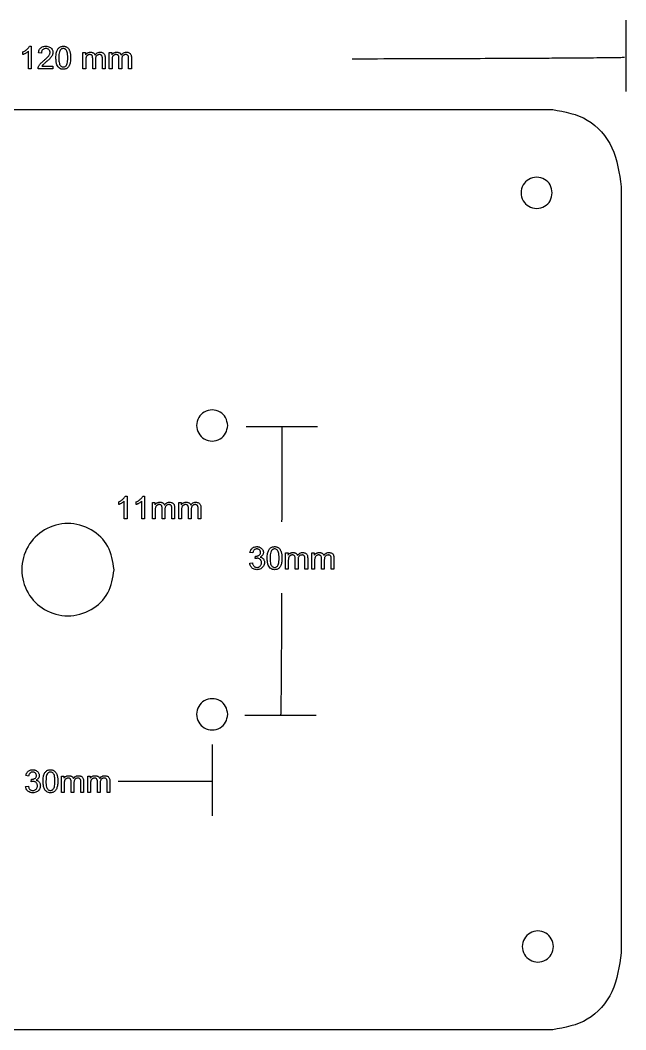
# Model space of a CAD drawing. Extents: x 23 to 811, y 43 to 575.
# Drawn here: x 219.6 to 404.1, y 267 to 574.6 of the extents above; entities that cross this region are included whole.
import ezdxf

# ---------------------------------------------------------------- set-up
doc = ezdxf.new("R2010")
doc.units = 0
doc.layers.add('Layer_1', color=7, linetype='CONTINUOUS')

msp = doc.modelspace()

# ---------------------------------------------------------------- linework, layer by layer
at = {"layer": 'Layer_1', "color": 7}
for points in [[(222.416806, 566.636736), (222.960558, 566.636736), (222.960558, 559.736736)], [(220.42931, 564.096104), (220.42931, 564.911736)], [(222.960558, 559.736736), (222.116806, 559.736736), (222.116806, 565.113296)], [(226.044934, 564.560168), (225.177742, 564.649232)], [(230.469934, 563.125792), (230.469934, 563.125792)], [(231.337118, 563.125792), (231.337118, 563.125792)], [(238.710558, 559.736736), (238.710558, 564.714856), (239.465246, 564.714856), (239.465246, 564.016416)], [(242.512118, 562.62892), (242.512118, 559.736736), (241.668366, 559.736736), (241.668366, 562.971104)], [(245.45587, 563.15392), (245.45587, 559.736736), (244.616806, 559.736736), (244.616806, 562.872672)], [(246.716806, 559.736736), (246.716806, 564.714856), (247.471494, 564.714856), (247.471494, 564.016416)], [(250.518366, 562.62892), (250.518366, 559.736736), (249.674622, 559.736736), (249.674622, 562.971104)], [(253.462118, 563.15392), (253.462118, 559.736736), (252.623054, 559.736736), (252.623054, 562.872672)], [(229.560558, 560.547672), (229.560558, 559.736736), (225.018366, 559.736736)], [(226.190246, 560.547672), (229.560558, 560.547672)], [(239.55431, 562.319544), (239.55431, 559.736736), (238.710558, 559.736736)], [(247.560558, 562.319544), (247.560558, 559.736736), (246.716806, 559.736736)], [(86.438387, 547.345714), (381.808195, 547.345714)], [(402.641227, 523.855698), (402.641227, 290.49281)], [(381.654752, 521.977392), (381.654752, 521.977392)], [(282.80624, 451.111272), (282.80624, 451.111272)], [(249.596075, 427.006402), (249.596075, 427.822026)], [(252.127323, 422.647026), (251.283579, 422.647026), (251.283579, 428.023594)], [(251.583579, 429.547026), (252.127323, 429.547026), (252.127323, 422.647026)], [(254.939827, 427.006402), (254.939827, 427.822026)], [(257.471075, 422.647026), (256.627323, 422.647026), (256.627323, 428.023594)], [(256.927323, 429.547026), (257.471075, 429.547026), (257.471075, 422.647026)], [(259.871075, 422.647026), (259.871075, 427.625154), (260.625763, 427.625154), (260.625763, 426.926714)], [(267.877323, 422.647026), (267.877323, 427.625154), (268.632011, 427.625154), (268.632011, 426.926714)], [(260.714827, 425.229842), (260.714827, 422.647026), (259.871075, 422.647026)], [(263.672643, 425.539218), (263.672643, 422.647026), (262.828891, 422.647026), (262.828891, 425.881402)], [(266.616387, 426.064218), (266.616387, 422.647026), (265.777323, 422.647026), (265.777323, 425.78297)], [(268.721075, 425.229842), (268.721075, 422.647026), (267.877323, 422.647026)], [(271.678891, 425.539218), (271.678891, 422.647026), (270.835139, 422.647026), (270.835139, 425.881402)], [(274.622643, 426.064218), (274.622643, 422.647026), (273.783579, 422.647026), (273.783579, 425.78297)], [(290.426062, 412.264872), (289.58231, 412.414872)], [(300.415126, 407.296104), (300.415126, 412.274232), (301.169814, 412.274232), (301.169814, 411.575792)], [(308.421374, 407.296104), (308.421374, 412.274232), (309.176062, 412.274232), (309.176062, 411.575792)], [(289.497934, 409.110168), (290.341686, 409.222672)], [(289.497934, 409.110184), (289.497934, 409.110168)], [(291.161998, 410.549232), (291.25575, 411.289856)], [(294.836998, 410.685168), (294.836998, 410.685168)], [(295.704182, 410.685168), (295.704182, 410.685168)], [(301.25887, 409.87892), (301.25887, 407.296104), (300.415126, 407.296104)], [(304.216686, 410.188296), (304.216686, 407.296104), (303.372934, 407.296104), (303.372934, 410.53048)], [(307.160438, 410.713296), (307.160438, 407.296104), (306.321374, 407.296104), (306.321374, 410.432048)], [(309.265126, 409.87892), (309.265126, 407.296104), (308.421374, 407.296104)], [(312.222934, 410.188296), (312.222934, 407.296104), (311.379182, 407.296104), (311.379182, 410.53048)], [(315.166686, 410.713296), (315.166686, 407.296104), (314.327622, 407.296104), (314.327622, 410.432048)], [(248.178743, 407.174249), (248.178743, 407.174249)], [(282.80624, 363.111272), (282.80624, 363.111272)], [(222.154062, 344.302032), (221.31031, 344.452032)], [(222.889998, 342.586392), (222.98375, 343.327016)], [(226.564998, 342.722328), (226.564998, 342.722328)], [(227.43219, 342.722328), (227.43219, 342.722328)], [(232.143126, 339.333264), (232.143126, 344.311392), (232.897814, 344.311392), (232.897814, 343.612952)], [(232.986878, 341.91608), (232.986878, 339.333264), (232.143126, 339.333264)], [(235.944686, 342.225456), (235.944686, 339.333264), (235.100942, 339.333264), (235.100942, 342.56764)], [(238.888438, 342.750456), (238.888438, 339.333264), (238.049374, 339.333264), (238.049374, 342.4692)], [(240.149374, 339.333264), (240.149374, 344.311392), (240.904062, 344.311392), (240.904062, 343.612952)], [(240.993126, 341.91608), (240.993126, 339.333264), (240.149374, 339.333264)], [(243.950942, 342.225456), (243.950942, 339.333264), (243.10719, 339.333264), (243.10719, 342.56764)], [(246.894686, 342.750456), (246.894686, 339.333264), (246.055622, 339.333264), (246.055622, 342.4692)], [(221.225942, 341.147328), (222.069686, 341.259832)], [(221.225942, 341.147344), (221.225942, 341.147328)], [(382.01884, 292.371088), (382.01884, 292.371088)], [(381.808195, 267.002794), (86.438387, 267.002794)]]:
    msp.add_lwpolyline(points, dxfattribs=at)
for points, knots in [([(404.05855, 574.572464), (404.05855, 569.471338), (404.05855, 562.490851), (404.05855, 555.241883), (404.05855, 553.09404), (404.05855, 552.82556)], [0, 0, 0, 0, 15.303377, 20.941463, 21.746904, 21.746904, 21.746904, 21.746904]), ([(220.42931, 564.911736), (220.581641, 564.987966), (220.880831, 565.137688), (221.294797, 565.409017), (221.663894, 565.7052), (221.978498, 566.013355), (222.236854, 566.317849), (222.359274, 566.534786), (222.416806, 566.636736)], [0, 0, 0, 0, 0.510666, 1.002988, 1.481601, 1.927977, 2.323312, 2.673822, 2.673822, 2.673822, 2.673822]), ([(225.018366, 559.736736), (225.018743, 559.803699), (225.019494, 559.936765), (225.053596, 560.134061), (225.12805, 560.367831), (225.252511, 560.639341), (225.439679, 560.945509), (225.678198, 561.253723), (225.979075, 561.573612), (226.348455, 561.920271), (226.851465, 562.340087), (227.403802, 562.802047), (227.913159, 563.284778), (228.277681, 563.694771), (228.511552, 564.063404), (228.651071, 564.407352), (228.698028, 564.744526), (228.659549, 565.064076), (228.535482, 565.357629), (228.332823, 565.605471), (228.067716, 565.800319), (227.743463, 565.916643), (227.383877, 565.949898), (227.019087, 565.915554), (226.680598, 565.792115), (226.402457, 565.583524), (226.19388, 565.300808), (226.066922, 564.949114), (226.052534, 564.694602), (226.044934, 564.560168)], [0, 0, 0, 0, 0.200629, 0.398684, 0.597703, 0.935363, 1.291898, 1.672082, 2.102363, 2.608054, 3.190859, 4.067617, 4.767677, 5.294951, 5.708788, 6.071639, 6.399836, 6.719254, 7.025569, 7.343003, 7.668508, 8.000709, 8.36289, 8.744231, 9.091331, 9.429867, 9.772066, 10.131431, 10.533758, 10.533758, 10.533758, 10.533758]), ([(225.177742, 564.649232), (225.205953, 564.850164), (225.259344, 565.23044), (225.489093, 565.743248), (225.831991, 566.147877), (226.279271, 566.437182), (226.817487, 566.6057), (227.410677, 566.65371), (228.005894, 566.60339), (228.548869, 566.420769), (228.985881, 566.10942), (229.312658, 565.710689), (229.512545, 565.238933), (229.562309, 564.809189), (229.53877, 564.453979), (229.481398, 564.181242), (229.385963, 563.909209), (229.245092, 563.634813), (229.055494, 563.354762), (228.8078, 563.053566), (228.474873, 562.714618), (228.039486, 562.312681), (227.705504, 562.026963), (227.521494, 561.869544)], [0, 0, 0, 0, 0.606394, 1.147636, 1.660618, 2.176624, 2.723861, 3.335335, 3.951891, 4.504859, 5.032035, 5.540426, 6.032624, 6.548074, 6.822159, 7.098261, 7.381414, 7.684575, 8.020862, 8.394147, 8.852925, 9.444967, 10.171384, 10.171384, 10.171384, 10.171384]), ([(230.469934, 563.125792), (230.474508, 563.37926), (230.48305, 563.852547), (230.563943, 564.510674), (230.700269, 565.070024), (230.89622, 565.5392), (231.146368, 565.929759), (231.453016, 566.244921), (231.82052, 566.476336), (232.248296, 566.610916), (232.670883, 566.64687), (233.057874, 566.621959), (233.386227, 566.548353), (233.683609, 566.42333), (233.948855, 566.250624), (234.181809, 566.033177), (234.380149, 565.770759), (234.547955, 565.467213), (234.68931, 565.124048), (234.808941, 564.73325), (234.894474, 564.273941), (234.94188, 563.73041), (234.957473, 563.085799), (234.93642, 562.403571), (234.858247, 561.748678), (234.722834, 561.190692), (234.528518, 560.72137), (234.279041, 560.330081), (233.972761, 560.013602), (233.604691, 559.780711), (233.175096, 559.645506), (232.66252, 559.601603), (232.105027, 559.665332), (231.548446, 559.906406), (231.283269, 560.189414), (231.149622, 560.332048)], [0, 0, 0, 0, 0.760145, 1.419374, 1.984979, 2.482065, 2.937771, 3.368491, 3.790834, 4.2269, 4.700639, 5.055146, 5.386991, 5.705241, 6.017715, 6.33169, 6.656392, 7.000343, 7.369453, 7.767996, 8.224342, 8.768199, 9.403067, 10.157998, 10.814028, 11.378303, 11.875121, 12.331056, 12.762518, 13.185995, 13.623787, 14.100138, 14.720318, 15.292272, 15.873435, 15.873435, 15.873435, 15.873435]), ([(231.337118, 563.125792), (231.343755, 562.79122), (231.355434, 562.202445), (231.468418, 561.437299), (231.685897, 560.892412), (231.993275, 560.556869), (232.334289, 560.353441), (232.710568, 560.293268), (233.086994, 560.353641), (233.428071, 560.558049), (233.73496, 560.894833), (233.952873, 561.439929), (234.063325, 562.204266), (234.095736, 563.127346), (234.063355, 564.050978), (233.953207, 564.816862), (233.735421, 565.361933), (233.426209, 565.696603), (233.081731, 565.89903), (232.704715, 565.956592), (232.339266, 565.904935), (232.007148, 565.732945), (231.852876, 565.543912), (231.773054, 565.446104)], [0, 0, 0, 0, 1.00331, 1.765612, 2.311179, 2.732912, 3.108407, 3.480577, 3.852786, 4.228671, 4.65137, 5.197649, 5.959182, 6.96015, 7.965799, 8.728871, 9.273723, 9.695205, 10.073032, 10.450291, 10.815867, 11.166054, 11.541507, 11.541507, 11.541507, 11.541507]), ([(222.116806, 565.113296), (222.043164, 565.047364), (221.887663, 564.908142), (221.618353, 564.716362), (221.319067, 564.529344), (221.010581, 564.357667), (220.715086, 564.209567), (220.521085, 564.132542), (220.42931, 564.096104)], [0, 0, 0, 0, 0.296338, 0.625747, 0.990115, 1.354782, 1.684612, 1.980724, 1.980724, 1.980724, 1.980724]), ([(231.149622, 560.332048), (231.010862, 560.557043), (230.703339, 561.05568), (230.506787, 562.02627), (230.483017, 562.735458), (230.469934, 563.125792)], [0, 0, 0, 0, 0.788026, 1.746438, 2.919703, 2.919703, 2.919703, 2.919703]), ([(231.773054, 565.446104), (231.683512, 565.270146), (231.474346, 564.859118), (231.361763, 564.059862), (231.345988, 563.461986), (231.337118, 563.125792)], [0, 0, 0, 0, 0.58907, 1.37604, 2.387094, 2.387094, 2.387094, 2.387094]), ([(239.465246, 564.016416), (239.520501, 564.094524), (239.630889, 564.250566), (239.844022, 564.447475), (240.08607, 564.612821), (240.358893, 564.738019), (240.65923, 564.812382), (240.983731, 564.835044), (241.31075, 564.812921), (241.619623, 564.738364), (241.883828, 564.609179), (242.100504, 564.432142), (242.273791, 564.213337), (242.344731, 564.042507), (242.38087, 563.95548)], [0, 0, 0, 0, 0.28636, 0.572085, 0.864765, 1.162977, 1.467473, 1.787705, 2.135254, 2.447141, 2.735041, 3.009533, 3.280668, 3.562234, 3.562234, 3.562234, 3.562234]), ([(241.668366, 562.971104), (241.664842, 563.086116), (241.658358, 563.297783), (241.591271, 563.585844), (241.477624, 563.818027), (241.29925, 563.987063), (241.059388, 564.08034), (240.804567, 564.103651), (240.555687, 564.082991), (240.332226, 564.018894), (240.124297, 563.915009), (239.938588, 563.770854), (239.789624, 563.582507), (239.677187, 563.350826), (239.604034, 563.064386), (239.561029, 562.714965), (239.556678, 562.458927), (239.55431, 562.319544)], [0, 0, 0, 0, 0.344512, 0.634041, 0.880992, 1.109448, 1.353198, 1.638247, 1.870694, 2.098946, 2.331172, 2.564264, 2.798279, 3.045064, 3.33125, 3.681073, 4.099052, 4.099052, 4.099052, 4.099052]), ([(242.38087, 563.95548), (242.514811, 564.127862), (242.770174, 564.456512), (243.319029, 564.767428), (243.871318, 564.847426), (244.359525, 564.802591), (244.755766, 564.666935), (245.076363, 564.429787), (245.305158, 564.088083), (245.436244, 563.649664), (245.448976, 563.32806), (245.45587, 563.15392)], [0, 0, 0, 0, 0.649918, 1.239086, 1.838631, 2.29663, 2.700184, 3.079821, 3.471106, 3.912648, 4.434059, 4.434059, 4.434059, 4.434059]), ([(244.616806, 562.872672), (244.615457, 562.974756), (244.613031, 563.158374), (244.587829, 563.402751), (244.544728, 563.594246), (244.470307, 563.743772), (244.368123, 563.866), (244.23813, 563.965924), (244.085573, 564.041743), (243.913382, 564.087229), (243.682113, 564.103573), (243.403412, 564.07314), (243.101817, 563.952845), (242.841082, 563.753885), (242.641263, 563.460245), (242.529039, 563.071262), (242.518087, 562.784968), (242.512118, 562.62892)], [0, 0, 0, 0, 0.306123, 0.550625, 0.736253, 0.891501, 1.046843, 1.210142, 1.379945, 1.554672, 1.7407, 2.073185, 2.386255, 2.70352, 3.042959, 3.433141, 3.900615, 3.900615, 3.900615, 3.900615]), ([(247.471494, 564.016416), (247.526749, 564.094524), (247.637138, 564.250567), (247.850273, 564.447473), (248.092318, 564.612822), (248.365141, 564.738019), (248.665478, 564.812383), (248.989979, 564.835044), (249.316998, 564.812921), (249.625871, 564.738364), (249.890076, 564.609178), (250.106755, 564.432144), (250.280041, 564.213336), (250.350979, 564.042507), (250.387118, 563.95548)], [0, 0, 0, 0, 0.286361, 0.572088, 0.864764, 1.162976, 1.467472, 1.787704, 2.135253, 2.44714, 2.73504, 3.009535, 3.280669, 3.562234, 3.562234, 3.562234, 3.562234]), ([(249.674622, 562.971104), (249.671097, 563.086115), (249.664609, 563.297783), (249.597525, 563.585846), (249.483871, 563.818024), (249.305504, 563.987065), (249.065639, 564.08034), (248.810818, 564.103651), (248.561937, 564.082991), (248.338476, 564.018894), (248.130546, 563.915011), (247.94484, 563.770852), (247.795874, 563.582507), (247.683434, 563.350827), (247.610284, 563.064386), (247.567282, 562.714965), (247.562928, 562.458927), (247.560558, 562.319544)], [0, 0, 0, 0, 0.344512, 0.634042, 0.880994, 1.109446, 1.353196, 1.63825, 1.870694, 2.098948, 2.331175, 2.564264, 2.798281, 3.045066, 3.331252, 3.681075, 4.099054, 4.099054, 4.099054, 4.099054]), ([(250.387118, 563.95548), (250.521059, 564.127862), (250.776422, 564.456513), (251.32528, 564.767429), (251.877572, 564.847425), (252.365781, 564.802591), (252.762021, 564.666935), (253.082619, 564.429788), (253.311412, 564.088083), (253.442494, 563.649664), (253.455224, 563.328059), (253.462118, 563.15392)], [0, 0, 0, 0, 0.649918, 1.239088, 1.838639, 2.296638, 2.700191, 3.079829, 3.471112, 3.912653, 4.434064, 4.434064, 4.434064, 4.434064]), ([(252.623054, 562.872672), (252.621707, 562.974756), (252.619284, 563.158374), (252.594079, 563.402751), (252.550976, 563.594245), (252.476556, 563.743772), (252.374371, 563.866), (252.244378, 563.965924), (252.091821, 564.041743), (251.91963, 564.087229), (251.688362, 564.103573), (251.409662, 564.07314), (251.108067, 563.952845), (250.84733, 563.753885), (250.647511, 563.460245), (250.535287, 563.071262), (250.524335, 562.784968), (250.518366, 562.62892)], [0, 0, 0, 0, 0.306122, 0.550625, 0.736253, 0.891502, 1.046844, 1.210142, 1.379945, 1.554673, 1.7407, 2.073182, 2.386253, 2.70352, 3.042959, 3.433141, 3.900615, 3.900615, 3.900615, 3.900615]), ([(320.68235, 562.8318), (325.85351, 562.844871), (335.507441, 562.869273), (349.004904, 562.911374), (360.584695, 562.953722), (370.394329, 562.996159), (378.581318, 563.038), (385.293178, 563.0786), (390.677407, 563.117575), (394.88156, 563.153886), (398.053048, 563.18787), (400.339639, 563.216808), (401.888282, 563.244835), (402.84762, 563.26209), (403.36323, 563.284027), (403.585294, 563.28833), (403.650359, 563.297814), (403.65855, 563.299008)], [0, 0, 0, 0, 15.51353, 28.961886, 40.492582, 50.253135, 58.39106, 65.053869, 70.389071, 74.544189, 77.666732, 79.904221, 81.404167, 82.314081, 82.781477, 82.953864, 82.978691, 82.978691, 82.978691, 82.978691]), ([(227.521494, 561.869544), (227.372368, 561.743655), (227.11258, 561.524349), (226.786496, 561.237183), (226.562416, 561.026559), (226.411877, 560.856703), (226.291661, 560.704813), (226.223487, 560.599179), (226.190246, 560.547672)], [0, 0, 0, 0, 0.585432, 1.019863, 1.30367, 1.507114, 1.700272, 1.884084, 1.884084, 1.884084, 1.884084]), ([(381.808195, 547.345714), (385.501799, 546.669478), (392.971655, 545.301875), (401.054642, 535.777904), (402.098191, 527.936278), (402.641227, 523.855698)], [0, 0, 0, 0, 11.005628, 22.257524, 34.465364, 34.465364, 34.465364, 34.465364]), ([(381.654752, 521.977392), (381.52431, 521.140761), (381.267296, 519.492312), (379.377857, 517.677505), (376.913164, 517.005064), (374.422595, 517.677505), (372.609251, 519.492312), (371.936312, 521.977392), (372.609251, 524.462473), (374.422595, 526.27728), (376.913164, 526.949721), (379.377857, 526.27728), (381.267296, 524.462473), (381.52431, 522.814024), (381.654752, 521.977392)], [0, 0, 0, 0, 2.48146, 4.88932, 7.37078, 9.852239, 12.2601, 14.74156, 17.223019, 19.63088, 22.11234, 24.593799, 27.00166, 29.48312, 29.48312, 29.48312, 29.48312]), ([(282.80624, 451.111272), (282.675798, 450.274641), (282.418784, 448.626192), (280.529345, 446.811385), (278.064652, 446.138944), (275.574083, 446.811385), (273.760739, 448.626192), (273.0878, 451.111272), (273.760739, 453.596353), (275.574083, 455.41116), (278.064652, 456.083601), (280.529345, 455.41116), (282.418784, 453.596353), (282.675798, 451.947904), (282.80624, 451.111272)], [0, 0, 0, 0, 2.48146, 4.88932, 7.37078, 9.852239, 12.2601, 14.74156, 17.223019, 19.63088, 22.11234, 24.593799, 27.00166, 29.48312, 29.48312, 29.48312, 29.48312]), ([(310.120374, 450.71128), (305.019248, 450.71128), (298.03876, 450.71128), (290.789792, 450.71128), (288.64195, 450.71128), (288.37347, 450.71128)], [0, 0, 0, 0, 15.303377, 20.941463, 21.746904, 21.746904, 21.746904, 21.746904]), ([(299.246918, 450.711282), (299.246573, 447.210578), (299.245913, 440.49939), (299.240985, 430.855379), (299.235091, 424.712073), (299.232278, 421.77925)], [0, 0, 0, 0, 10.502112, 20.133565, 28.932037, 28.932037, 28.932037, 28.932037]), ([(249.596075, 427.822026), (249.748407, 427.898258), (250.047598, 428.047985), (250.461567, 428.319314), (250.830667, 428.615498), (251.145271, 428.923653), (251.403626, 429.228144), (251.526047, 429.445078), (251.583579, 429.547026)], [0, 0, 0, 0, 0.51067, 1.002997, 1.481612, 1.927988, 2.32332, 2.673826, 2.673826, 2.673826, 2.673826]), ([(251.283579, 428.023594), (251.209938, 427.957662), (251.054436, 427.818439), (250.785123, 427.626657), (250.485837, 427.439634), (250.177348, 427.267963), (249.881853, 427.119864), (249.687852, 427.04284), (249.596075, 427.006402)], [0, 0, 0, 0, 0.296338, 0.625751, 0.990126, 1.354789, 1.684616, 1.980732, 1.980732, 1.980732, 1.980732]), ([(254.939827, 427.822026), (255.092159, 427.898258), (255.391349, 428.047984), (255.805317, 428.319313), (256.174412, 428.615501), (256.48902, 428.923651), (256.747376, 429.228143), (256.869793, 429.445078), (256.927323, 429.547026)], [0, 0, 0, 0, 0.51067, 1.002995, 1.481605, 1.927985, 2.323318, 2.673821, 2.673821, 2.673821, 2.673821]), ([(256.627323, 428.023594), (256.553684, 427.957662), (256.398186, 427.818438), (256.128874, 427.626657), (255.829589, 427.439634), (255.521098, 427.267963), (255.225603, 427.119865), (255.031602, 427.04284), (254.939827, 427.006402)], [0, 0, 0, 0, 0.296334, 0.625745, 0.99012, 1.354784, 1.684613, 1.980726, 1.980726, 1.980726, 1.980726]), ([(260.625763, 426.926714), (260.681019, 427.004822), (260.791408, 427.160864), (261.004541, 427.35777), (261.246591, 427.52311), (261.519409, 427.648316), (261.819748, 427.72268), (262.144248, 427.745342), (262.471267, 427.723219), (262.780141, 427.648662), (263.044347, 427.519476), (263.261023, 427.342439), (263.434311, 427.123633), (263.505249, 426.952804), (263.541387, 426.865778)], [0, 0, 0, 0, 0.286361, 0.572086, 0.864759, 1.162974, 1.46747, 1.787702, 2.135251, 2.447138, 2.735038, 3.009535, 3.280668, 3.562232, 3.562232, 3.562232, 3.562232]), ([(263.541387, 426.865778), (263.675329, 427.03816), (263.930692, 427.366811), (264.47955, 427.677727), (265.031842, 427.757724), (265.520051, 427.712889), (265.916291, 427.577233), (266.236889, 427.340086), (266.465682, 426.998381), (266.596763, 426.559962), (266.609494, 426.238358), (266.616387, 426.064218)], [0, 0, 0, 0, 0.649918, 1.239088, 1.838639, 2.296638, 2.700191, 3.079829, 3.471112, 3.912653, 4.434064, 4.434064, 4.434064, 4.434064]), ([(268.632011, 426.926714), (268.687267, 427.004822), (268.797656, 427.160864), (269.010789, 427.35777), (269.25284, 427.523112), (269.525661, 427.648315), (269.825999, 427.72268), (270.1505, 427.745342), (270.477519, 427.723219), (270.786393, 427.648663), (271.050597, 427.519474), (271.267273, 427.342438), (271.440565, 427.123634), (271.511504, 426.952804), (271.547643, 426.865778)], [0, 0, 0, 0, 0.286361, 0.572086, 0.864759, 1.162979, 1.467475, 1.787702, 2.135256, 2.447143, 2.735039, 3.009537, 3.280672, 3.562237, 3.562237, 3.562237, 3.562237]), ([(271.547643, 426.865778), (271.681584, 427.03816), (271.936945, 427.36681), (272.4858, 427.677728), (273.03809, 427.757724), (273.526299, 427.712889), (273.922539, 427.577233), (274.243137, 427.340085), (274.471931, 426.998381), (274.603018, 426.559962), (274.61575, 426.238358), (274.622643, 426.064218)], [0, 0, 0, 0, 0.649916, 1.239083, 1.838632, 2.296631, 2.700184, 3.079822, 3.471107, 3.912649, 4.43406, 4.43406, 4.43406, 4.43406]), ([(262.828891, 425.881402), (262.825366, 425.996414), (262.818879, 426.208081), (262.751795, 426.496142), (262.63815, 426.728326), (262.459776, 426.897361), (262.219914, 426.990638), (261.965092, 427.013949), (261.71621, 426.993289), (261.492747, 426.929192), (261.284815, 426.825309), (261.099109, 426.68115), (260.950143, 426.492805), (260.837704, 426.261125), (260.764553, 425.974684), (260.721552, 425.625263), (260.717197, 425.369225), (260.714827, 425.229842)], [0, 0, 0, 0, 0.344512, 0.634041, 0.880991, 1.109447, 1.353197, 1.638246, 1.870695, 2.098951, 2.331179, 2.564268, 2.798284, 3.045069, 3.331256, 3.681078, 4.099057, 4.099057, 4.099057, 4.099057]), ([(265.777323, 425.78297), (265.775976, 425.885054), (265.773554, 426.068673), (265.748349, 426.313048), (265.705255, 426.504544), (265.630831, 426.654069), (265.528644, 426.776292), (265.398656, 426.876225), (265.246094, 426.95204), (265.073901, 426.997527), (264.842632, 427.013871), (264.563933, 426.983438), (264.26234, 426.863142), (264.001599, 426.664185), (263.801781, 426.370544), (263.689559, 425.98156), (263.678611, 425.695266), (263.672643, 425.539218)], [0, 0, 0, 0, 0.306122, 0.550624, 0.736252, 0.891499, 1.046841, 1.210139, 1.379947, 1.554677, 1.740704, 2.073184, 2.386254, 2.703524, 3.042962, 3.433144, 3.900617, 3.900617, 3.900617, 3.900617]), ([(270.835139, 425.881402), (270.831616, 425.996414), (270.825132, 426.208081), (270.758045, 426.496142), (270.644398, 426.728325), (270.466024, 426.897362), (270.226162, 426.990638), (269.971341, 427.013949), (269.72246, 426.993289), (269.499, 426.929192), (269.29107, 426.825307), (269.10536, 426.681151), (268.956392, 426.492806), (268.843952, 426.261125), (268.770801, 425.974684), (268.7278, 425.625263), (268.723445, 425.369225), (268.721075, 425.229842)], [0, 0, 0, 0, 0.344512, 0.634041, 0.880992, 1.109448, 1.353198, 1.638247, 1.870694, 2.098946, 2.331172, 2.564266, 2.798283, 3.045069, 3.331255, 3.681078, 4.099057, 4.099057, 4.099057, 4.099057]), ([(273.783579, 425.78297), (273.782231, 425.885054), (273.779805, 426.068672), (273.754603, 426.313049), (273.711502, 426.504543), (273.637081, 426.654069), (273.534895, 426.776294), (273.404905, 426.876223), (273.252344, 426.95204), (273.080154, 426.997527), (272.848886, 427.013871), (272.570185, 426.983439), (272.268588, 426.863142), (272.007847, 426.664185), (271.808029, 426.370544), (271.695807, 425.98156), (271.684859, 425.695266), (271.678891, 425.539218)], [0, 0, 0, 0, 0.306123, 0.550625, 0.736253, 0.8915, 1.04684, 1.210141, 1.379947, 1.554673, 1.740699, 2.073184, 2.386256, 2.703526, 3.042965, 3.433146, 3.90062, 3.90062, 3.90062, 3.90062]), ([(248.178743, 407.174249), (247.792431, 404.696505), (247.031266, 399.814506), (241.435553, 394.439824), (234.13619, 392.448343), (226.760192, 394.439824), (221.389843, 399.814506), (219.396888, 407.174249), (221.389843, 414.533993), (226.760191, 419.908676), (234.136191, 421.900159), (241.435554, 419.908676), (247.031266, 414.533993), (247.792431, 409.651993), (248.178743, 407.174249)], [0, 0, 0, 0, 7.349021, 14.480072, 21.829094, 29.178114, 36.309165, 43.658186, 51.007207, 58.138259, 65.487279, 72.836301, 79.967354, 87.316376, 87.316376, 87.316376, 87.316376]), ([(289.58231, 412.414872), (289.623361, 412.591927), (289.701958, 412.930923), (289.943583, 413.382924), (290.270814, 413.743859), (290.674202, 414.008554), (291.143447, 414.165823), (291.599406, 414.207717), (292.012113, 414.179356), (292.362084, 414.098268), (292.686692, 413.964438), (292.978129, 413.785761), (293.224898, 413.563102), (293.416784, 413.302664), (293.556589, 413.018556), (293.642161, 412.718345), (293.669237, 412.416479), (293.643756, 412.122862), (293.56242, 411.847219), (293.428099, 411.591783), (293.240623, 411.362312), (293.000019, 411.164349), (292.811372, 411.067972), (292.713558, 411.018)], [0, 0, 0, 0, 0.543402, 1.040416, 1.518422, 1.991082, 2.47161, 2.988278, 3.354366, 3.708932, 4.061, 4.403319, 4.729619, 5.051655, 5.367858, 5.674773, 5.982805, 6.272051, 6.553864, 6.839252, 7.132094, 7.43739, 7.766157, 7.766157, 7.766157, 7.766157]), ([(291.25575, 411.289856), (291.273272, 411.28799), (291.305848, 411.284521), (291.351191, 411.281276), (291.495249, 411.277991), (291.737284, 411.30028), (292.066698, 411.395786), (292.365933, 411.547576), (292.61847, 411.768543), (292.767441, 412.079467), (292.805238, 412.406894), (292.772925, 412.71811), (292.664538, 412.985173), (292.486749, 413.207366), (292.255126, 413.379706), (291.973972, 413.482948), (291.668594, 413.512609), (291.361926, 413.4823), (291.078484, 413.376551), (290.83451, 413.199376), (290.6381, 412.950348), (290.496212, 412.631285), (290.450461, 412.392317), (290.426062, 412.264872)], [0, 0, 0, 0, 0.052863, 0.098281, 0.136318, 0.485112, 0.821864, 1.159658, 1.48584, 1.808671, 2.168648, 2.46239, 2.7392, 3.020649, 3.30597, 3.594732, 3.907506, 4.219304, 4.51154, 4.804283, 5.112567, 5.452403, 5.840754, 5.840754, 5.840754, 5.840754]), ([(294.836998, 410.685168), (294.841572, 410.938636), (294.850114, 411.411921), (294.931008, 412.070049), (295.067342, 412.629397), (295.263288, 413.098575), (295.513439, 413.489133), (295.820086, 413.804294), (296.187586, 414.035712), (296.615361, 414.170291), (297.037947, 414.206234), (297.424938, 414.181332), (297.753292, 414.107723), (298.050671, 413.982697), (298.31592, 413.809999), (298.548874, 413.592552), (298.747212, 413.330134), (298.915024, 413.026591), (299.056375, 412.683423), (299.176004, 412.292626), (299.26154, 411.833317), (299.308949, 411.289786), (299.324534, 410.645175), (299.30349, 409.962946), (299.225312, 409.308055), (299.089909, 408.750066), (298.895583, 408.280747), (298.646106, 407.889458), (298.339825, 407.572978), (297.971755, 407.340087), (297.54216, 407.204882), (297.029584, 407.16098), (296.472092, 407.224706), (295.91551, 407.465776), (295.650333, 407.748783), (295.516686, 407.891416)], [0, 0, 0, 0, 0.760143, 1.419371, 1.984981, 2.482062, 2.93777, 3.368493, 3.790831, 4.226895, 4.700632, 5.055139, 5.386984, 5.705235, 6.017707, 6.33168, 6.656382, 7.000335, 7.369444, 7.767986, 8.224332, 8.76819, 9.403058, 10.157989, 10.814018, 11.378293, 11.875113, 12.331049, 12.762511, 13.185988, 13.62378, 14.100131, 14.720311, 15.292263, 15.873425, 15.873425, 15.873425, 15.873425]), ([(295.704182, 410.685168), (295.710819, 410.350596), (295.722498, 409.761821), (295.835482, 408.996674), (296.052962, 408.451789), (296.360337, 408.116242), (296.701353, 407.912816), (297.077633, 407.852644), (297.454058, 407.913017), (297.795135, 408.117426), (298.102024, 408.454209), (298.319937, 408.999305), (298.430389, 409.763642), (298.4628, 410.686722), (298.430419, 411.610354), (298.320271, 412.376238), (298.102485, 412.921308), (297.793275, 413.255978), (297.448797, 413.458407), (297.071781, 413.515968), (296.706332, 413.464311), (296.374218, 413.29232), (296.219947, 413.103288), (296.140126, 413.00548)], [0, 0, 0, 0, 1.00331, 1.765612, 2.311179, 2.732915, 3.108409, 3.480578, 3.852788, 4.228673, 4.651371, 5.19765, 5.959183, 6.960152, 7.965801, 8.728872, 9.273724, 9.695205, 10.07303, 10.450294, 10.815867, 11.16605, 11.541502, 11.541502, 11.541502, 11.541502]), ([(296.140126, 413.00548), (296.050582, 412.829523), (295.841412, 412.418495), (295.728827, 411.619238), (295.713052, 411.021362), (295.704182, 410.685168)], [0, 0, 0, 0, 0.589072, 1.376042, 2.387096, 2.387096, 2.387096, 2.387096]), ([(301.169814, 411.575792), (301.225069, 411.6539), (301.335456, 411.809942), (301.548587, 412.00685), (301.790632, 412.1722), (302.063457, 412.297394), (302.363794, 412.371758), (302.688294, 412.39442), (303.015313, 412.372297), (303.324187, 412.297741), (303.588391, 412.168552), (303.805067, 411.991516), (303.978359, 411.772712), (304.049299, 411.601882), (304.085438, 411.514856)], [0, 0, 0, 0, 0.28636, 0.572084, 0.864758, 1.162976, 1.467471, 1.787698, 2.135252, 2.447139, 2.735035, 3.009533, 3.280668, 3.562233, 3.562233, 3.562233, 3.562233]), ([(304.085438, 411.514856), (304.219378, 411.687238), (304.47474, 412.015888), (305.023595, 412.326805), (305.575885, 412.406801), (306.064093, 412.361967), (306.460334, 412.226311), (306.780931, 411.989163), (307.009726, 411.647459), (307.140812, 411.20904), (307.153544, 410.887436), (307.160438, 410.713296)], [0, 0, 0, 0, 0.649916, 1.239083, 1.838632, 2.296631, 2.700184, 3.079822, 3.471107, 3.912649, 4.43406, 4.43406, 4.43406, 4.43406]), ([(309.176062, 411.575792), (309.231317, 411.6539), (309.341704, 411.809942), (309.554835, 412.00685), (309.79688, 412.1722), (310.069706, 412.297394), (310.370045, 412.371759), (310.694547, 412.39442), (311.021566, 412.372297), (311.330439, 412.297739), (311.594646, 412.168556), (311.811318, 411.991515), (311.984607, 411.772711), (312.055547, 411.601882), (312.091686, 411.514856)], [0, 0, 0, 0, 0.28636, 0.572084, 0.864758, 1.162976, 1.467473, 1.787706, 2.135255, 2.447142, 2.735042, 3.009536, 3.28067, 3.562234, 3.562234, 3.562234, 3.562234]), ([(312.091686, 411.514856), (312.225626, 411.687238), (312.480988, 412.015888), (313.029843, 412.326805), (313.582133, 412.406801), (314.070341, 412.361967), (314.466582, 412.226311), (314.787179, 411.989163), (315.015974, 411.647459), (315.14706, 411.20904), (315.159792, 410.887436), (315.166686, 410.713296)], [0, 0, 0, 0, 0.649916, 1.239083, 1.838632, 2.296631, 2.700184, 3.079822, 3.471107, 3.912649, 4.43406, 4.43406, 4.43406, 4.43406]), ([(292.713558, 411.018), (292.841289, 410.981455), (293.088304, 410.910783), (293.413432, 410.708686), (293.673536, 410.442232), (293.864054, 410.115615), (293.976304, 409.735831), (294.013865, 409.274785), (293.953634, 408.755998), (293.725039, 408.2265), (293.355064, 407.780034), (292.878617, 407.427506), (292.304003, 407.214862), (291.702954, 407.154803), (291.121917, 407.20892), (290.603295, 407.391518), (290.166272, 407.696364), (289.821134, 408.094267), (289.581824, 408.575898), (289.526419, 408.928766), (289.497934, 409.110184)], [0, 0, 0, 0, 0.397018, 0.767777, 1.133329, 1.504262, 1.890539, 2.311225, 2.885405, 3.439045, 4.016377, 4.605856, 5.197007, 5.831037, 6.403192, 6.935233, 7.461342, 7.983281, 8.501442, 9.049728, 9.049728, 9.049728, 9.049728]), ([(290.341686, 409.222672), (290.376332, 409.076548), (290.440399, 408.806339), (290.604467, 408.451485), (290.819673, 408.183834), (291.079081, 408.002118), (291.372157, 407.89349), (291.706927, 407.86034), (292.061895, 407.900425), (292.410442, 408.042787), (292.70342, 408.274981), (292.934394, 408.571014), (293.075428, 408.925285), (293.115936, 409.300429), (293.078038, 409.667734), (292.948023, 410.000475), (292.733214, 410.276263), (292.455437, 410.489789), (292.120607, 410.618122), (291.822934, 410.650339), (291.575252, 410.634536), (291.376182, 410.602199), (291.236581, 410.567676), (291.161998, 410.549232)], [0, 0, 0, 0, 0.449769, 0.831704, 1.162503, 1.467906, 1.770477, 2.089866, 2.468946, 2.831211, 3.203987, 3.578227, 3.945267, 4.332338, 4.699609, 5.043292, 5.389256, 5.735876, 6.081454, 6.451544, 6.624256, 6.82514, 7.055577, 7.055577, 7.055577, 7.055577]), ([(295.516686, 407.891416), (295.377926, 408.116412), (295.070404, 408.615053), (294.873851, 409.585645), (294.850081, 410.294834), (294.836998, 410.685168)], [0, 0, 0, 0, 0.788031, 1.746445, 2.91971, 2.91971, 2.91971, 2.91971]), ([(303.372934, 410.53048), (303.36941, 410.645492), (303.362926, 410.857159), (303.295839, 411.14522), (303.182192, 411.377403), (303.003818, 411.546439), (302.763956, 411.639716), (302.509135, 411.663027), (302.260255, 411.642367), (302.036794, 411.57827), (301.828865, 411.474385), (301.643155, 411.33023), (301.494187, 411.141884), (301.381757, 410.9102), (301.308596, 410.623763), (301.265594, 410.274341), (301.26124, 410.018303), (301.25887, 409.87892)], [0, 0, 0, 0, 0.344512, 0.634041, 0.880992, 1.109448, 1.353198, 1.638247, 1.870694, 2.098946, 2.331172, 2.564265, 2.798282, 3.045065, 3.331252, 3.681075, 4.099054, 4.099054, 4.099054, 4.099054]), ([(306.321374, 410.432048), (306.320025, 410.534132), (306.317599, 410.71775), (306.292397, 410.962127), (306.249296, 411.153621), (306.174876, 411.303147), (306.072689, 411.425372), (305.942699, 411.525301), (305.790139, 411.601118), (305.617948, 411.646605), (305.38668, 411.662949), (305.107979, 411.632516), (304.806383, 411.51222), (304.545642, 411.313263), (304.345823, 411.019621), (304.233601, 410.630638), (304.222653, 410.344344), (304.216686, 410.188296)], [0, 0, 0, 0, 0.306123, 0.550625, 0.736253, 0.8915, 1.04684, 1.210141, 1.379947, 1.554673, 1.740699, 2.073184, 2.386256, 2.703526, 3.042965, 3.433146, 3.90062, 3.90062, 3.90062, 3.90062]), ([(311.379182, 410.53048), (311.375658, 410.645492), (311.369174, 410.857159), (311.302087, 411.14522), (311.18844, 411.377403), (311.010066, 411.546439), (310.770204, 411.639716), (310.515383, 411.663027), (310.266503, 411.642367), (310.043042, 411.57827), (309.835113, 411.474385), (309.649405, 411.33023), (309.50044, 411.141883), (309.388004, 410.910201), (309.314844, 410.623763), (309.271844, 410.274341), (309.267494, 410.018303), (309.265126, 409.87892)], [0, 0, 0, 0, 0.344512, 0.634041, 0.880992, 1.109448, 1.353198, 1.638247, 1.870694, 2.098946, 2.331172, 2.564264, 2.798279, 3.045064, 3.331251, 3.681074, 4.099053, 4.099053, 4.099053, 4.099053]), ([(314.327622, 410.432048), (314.326273, 410.534132), (314.323847, 410.71775), (314.298645, 410.962127), (314.255544, 411.153621), (314.181124, 411.303146), (314.078937, 411.425372), (313.948948, 411.5253), (313.796389, 411.601119), (313.624198, 411.646605), (313.392929, 411.662949), (313.114228, 411.632516), (312.812633, 411.512221), (312.551898, 411.313261), (312.352079, 411.019621), (312.239855, 410.630638), (312.228903, 410.344344), (312.222934, 410.188296)], [0, 0, 0, 0, 0.306123, 0.550625, 0.736253, 0.8915, 1.04684, 1.210141, 1.379944, 1.554672, 1.740699, 2.073184, 2.386254, 2.703519, 3.042958, 3.43314, 3.900614, 3.900614, 3.900614, 3.900614]), ([(299.193558, 400.005034), (299.18821, 398.05728), (299.178106, 394.376641), (299.159697, 389.165443), (299.140307, 384.561189), (299.119998, 380.526206), (299.099087, 377.022817), (299.077871, 374.013353), (299.056655, 371.460139), (299.035735, 369.325502), (299.015433, 367.571765), (298.995988, 366.16126), (298.977771, 365.056296), (298.960871, 364.219247), (298.946169, 363.612325), (298.932599, 363.198108), (298.923132, 362.938409), (298.913316, 362.796451), (298.91001, 362.733303), (298.905911, 362.714066), (298.905318, 362.711282)], [0, 0, 0, 0, 5.843284, 11.041957, 15.63369, 19.656168, 23.147059, 26.144041, 28.684782, 30.806964, 32.548258, 33.94634, 35.038885, 35.863568, 36.458057, 36.860033, 37.107167, 37.237127, 37.287574, 37.29611, 37.29611, 37.29611, 37.29611]), ([(282.80624, 363.111272), (282.675798, 362.274641), (282.418784, 360.626192), (280.529345, 358.811385), (278.064652, 358.138944), (275.574083, 358.811385), (273.760739, 360.626192), (273.0878, 363.111272), (273.760739, 365.596353), (275.574083, 367.41116), (278.064652, 368.083601), (280.529345, 367.41116), (282.418784, 365.596353), (282.675798, 363.947904), (282.80624, 363.111272)], [0, 0, 0, 0, 2.48146, 4.88932, 7.37078, 9.852239, 12.2601, 14.74156, 17.223019, 19.63088, 22.11234, 24.593799, 27.00166, 29.48312, 29.48312, 29.48312, 29.48312]), ([(309.778654, 362.71128), (304.677528, 362.71128), (297.69704, 362.71128), (290.448072, 362.71128), (288.30023, 362.71128), (288.03175, 362.71128)], [0, 0, 0, 0, 15.303377, 20.941463, 21.746904, 21.746904, 21.746904, 21.746904]), ([(278.060302, 353.937528), (278.060302, 348.836402), (278.060302, 341.855915), (278.060302, 334.606947), (278.060302, 332.459104), (278.060302, 332.190624)], [0, 0, 0, 0, 15.303377, 20.941463, 21.746904, 21.746904, 21.746904, 21.746904]), ([(221.31031, 344.452032), (221.351361, 344.629085), (221.42996, 344.968079), (221.671588, 345.420075), (221.998815, 345.781012), (222.402203, 346.045711), (222.871452, 346.202977), (223.327411, 346.24488), (223.740116, 346.21651), (224.090085, 346.135425), (224.414691, 346.001587), (224.706131, 345.822917), (224.9529, 345.60026), (225.144784, 345.339823), (225.284589, 345.055716), (225.370161, 344.755505), (225.397237, 344.453639), (225.371755, 344.160022), (225.29042, 343.884379), (225.156099, 343.628945), (224.96863, 343.399471), (224.728026, 343.201509), (224.53938, 343.105132), (224.441566, 343.05516)], [0, 0, 0, 0, 0.543397, 1.04041, 1.518413, 1.991077, 2.471609, 2.988279, 3.354362, 3.708926, 4.060996, 4.403316, 4.729613, 5.051646, 5.367849, 5.674764, 5.982795, 6.272042, 6.553854, 6.839243, 7.132081, 7.437376, 7.766142, 7.766142, 7.766142, 7.766142]), ([(222.98375, 343.327016), (223.001272, 343.32515), (223.033848, 343.321681), (223.079191, 343.318436), (223.22325, 343.315151), (223.465285, 343.337438), (223.7947, 343.43294), (224.093934, 343.584728), (224.346471, 343.805698), (224.495441, 344.116624), (224.53325, 344.444054), (224.500926, 344.75527), (224.39254, 345.022331), (224.214758, 345.24453), (223.983127, 345.416859), (223.701977, 345.520105), (223.396599, 345.549758), (223.089933, 345.519459), (222.806489, 345.413712), (222.562518, 345.236534), (222.366106, 344.987508), (222.224214, 344.668446), (222.178462, 344.429477), (222.154062, 344.302032)], [0, 0, 0, 0, 0.052863, 0.098281, 0.136318, 0.485115, 0.821864, 1.159656, 1.485839, 1.808675, 2.168655, 2.462397, 2.739207, 3.020653, 3.305976, 3.594738, 3.907506, 4.219305, 4.511543, 4.804282, 5.112568, 5.452406, 5.840756, 5.840756, 5.840756, 5.840756]), ([(226.564998, 342.722328), (226.569572, 342.975796), (226.578114, 343.449081), (226.659008, 344.107209), (226.795342, 344.666557), (226.991288, 345.135735), (227.241439, 345.526293), (227.548085, 345.841456), (227.915591, 346.072865), (228.343362, 346.207444), (228.765949, 346.243397), (229.15294, 346.218487), (229.481296, 346.14488), (229.778679, 346.019858), (230.043927, 345.847159), (230.27688, 345.629714), (230.475212, 345.367292), (230.643025, 345.06375), (230.784377, 344.720579), (230.904013, 344.329781), (230.989545, 343.870471), (231.036952, 343.326943), (231.052545, 342.682333), (231.031492, 342.000104), (230.953313, 341.345213), (230.817908, 340.787225), (230.623583, 340.317905), (230.374109, 339.926614), (230.067834, 339.610127), (229.699759, 339.377242), (229.270162, 339.24204), (228.757587, 339.19814), (228.200095, 339.261866), (227.643515, 339.502937), (227.378335, 339.785943), (227.244686, 339.928576)], [0, 0, 0, 0, 0.760143, 1.419371, 1.984981, 2.482062, 2.93777, 3.368493, 3.790831, 4.226893, 4.700629, 5.055141, 5.386986, 5.705239, 6.017711, 6.331682, 6.656381, 7.000334, 7.369446, 7.767995, 8.224339, 8.768193, 9.403058, 10.157993, 10.814021, 11.378294, 11.875116, 12.331054, 12.762514, 13.185993, 13.623784, 14.100138, 14.720313, 15.292266, 15.873431, 15.873431, 15.873431, 15.873431]), ([(227.43219, 342.722328), (227.438826, 342.387756), (227.450505, 341.798982), (227.563484, 341.033835), (227.780963, 340.488947), (228.088339, 340.153401), (228.429355, 339.949971), (228.805635, 339.889807), (229.182061, 339.95017), (229.523137, 340.154585), (229.830022, 340.491371), (230.047944, 341.036463), (230.158395, 341.800803), (230.190797, 342.723882), (230.158425, 343.647513), (230.048279, 344.4134), (229.830484, 344.958467), (229.521275, 345.293138), (229.176801, 345.495567), (228.799786, 345.553128), (228.434338, 345.501471), (228.10222, 345.329481), (227.947948, 345.140448), (227.868126, 345.04264)], [0, 0, 0, 0, 1.00331, 1.765611, 2.311177, 2.732916, 3.108412, 3.480577, 3.85279, 4.228674, 4.651373, 5.197654, 5.959187, 6.960155, 7.965804, 8.728876, 9.27373, 9.69521, 10.073034, 10.450292, 10.815867, 11.166054, 11.541507, 11.541507, 11.541507, 11.541507]), ([(227.868126, 345.04264), (227.778584, 344.866682), (227.569418, 344.455654), (227.456835, 343.656398), (227.44106, 343.058522), (227.43219, 342.722328)], [0, 0, 0, 0, 0.58907, 1.37604, 2.387094, 2.387094, 2.387094, 2.387094]), ([(224.441566, 343.05516), (224.569295, 343.018613), (224.816307, 342.947937), (225.141434, 342.745842), (225.401533, 342.479385), (225.592056, 342.152772), (225.704305, 341.77299), (225.741877, 341.311945), (225.681634, 340.793157), (225.453038, 340.263658), (225.083068, 339.817186), (224.606617, 339.464664), (224.032005, 339.252021), (223.430956, 339.191963), (222.849919, 339.24608), (222.331297, 339.428679), (221.894274, 339.733522), (221.549138, 340.131423), (221.309831, 340.613055), (221.254426, 340.965925), (221.225942, 341.147344)], [0, 0, 0, 0, 0.397014, 0.767772, 1.133326, 1.504254, 1.89053, 2.311216, 2.885396, 3.439039, 4.016376, 4.605851, 5.197, 5.831032, 6.403184, 6.935227, 7.461337, 7.983268, 8.501428, 9.049719, 9.049719, 9.049719, 9.049719]), ([(222.069686, 341.259832), (222.104332, 341.113708), (222.1684, 340.843497), (222.332468, 340.488638), (222.547679, 340.220989), (222.807085, 340.039274), (223.100158, 339.930644), (223.434928, 339.897502), (223.789897, 339.93758), (224.138445, 340.079945), (224.431419, 340.312143), (224.662394, 340.608173), (224.803428, 340.962441), (224.843936, 341.337585), (224.80604, 341.704889), (224.67603, 342.037635), (224.461222, 342.313425), (224.183439, 342.526948), (223.848608, 342.655282), (223.550935, 342.687499), (223.303254, 342.671696), (223.104184, 342.639359), (222.964582, 342.604836), (222.889998, 342.586392)], [0, 0, 0, 0, 0.449771, 0.83171, 1.162515, 1.467911, 1.77048, 2.089868, 2.46895, 2.831216, 3.203991, 3.578231, 3.945268, 4.332334, 4.699611, 5.043294, 5.389257, 5.735882, 6.081461, 6.451551, 6.624262, 6.825144, 7.055585, 7.055585, 7.055585, 7.055585]), ([(227.244686, 339.928576), (227.105927, 340.153571), (226.798408, 340.652212), (226.601852, 341.622803), (226.578081, 342.331993), (226.564998, 342.722328)], [0, 0, 0, 0, 0.788026, 1.746442, 2.919709, 2.919709, 2.919709, 2.919709]), ([(232.897814, 343.612952), (232.953069, 343.691058), (233.063458, 343.847099), (233.276588, 344.044008), (233.51864, 344.209348), (233.79146, 344.334549), (234.091798, 344.408916), (234.416299, 344.431569), (234.743318, 344.409455), (235.052191, 344.334893), (235.316396, 344.205707), (235.533071, 344.028671), (235.706358, 343.809868), (235.777298, 343.639041), (235.813438, 343.552016)], [0, 0, 0, 0, 0.286357, 0.572082, 0.864759, 1.162972, 1.467468, 1.7877, 2.135249, 2.447136, 2.735037, 3.009529, 3.280663, 3.562224, 3.562224, 3.562224, 3.562224]), ([(235.100942, 342.56764), (235.097413, 342.682653), (235.090918, 342.894324), (235.023795, 343.182368), (234.910198, 343.414572), (234.731816, 343.583598), (234.491957, 343.676876), (234.237135, 343.700187), (233.988255, 343.679527), (233.764794, 343.61543), (233.556865, 343.511545), (233.371156, 343.36739), (233.222192, 343.179043), (233.109754, 342.947361), (233.036604, 342.66092), (232.993602, 342.311499), (232.989248, 342.055462), (232.986878, 341.91608)], [0, 0, 0, 0, 0.344514, 0.634047, 0.880983, 1.109439, 1.353189, 1.638238, 1.870685, 2.098937, 2.331163, 2.564255, 2.79827, 3.045055, 3.331244, 3.681065, 4.099043, 4.099043, 4.099043, 4.099043]), ([(235.813438, 343.552016), (235.947379, 343.724398), (236.202742, 344.053048), (236.751601, 344.363965), (237.30389, 344.44395), (237.792096, 344.399126), (238.188335, 344.263471), (238.508931, 344.026322), (238.73773, 343.68462), (238.868814, 343.2462), (238.881544, 342.924595), (238.888438, 342.750456)], [0, 0, 0, 0, 0.649917, 1.239087, 1.838637, 2.29663, 2.70018, 3.079817, 3.471104, 3.912646, 4.434057, 4.434057, 4.434057, 4.434057]), ([(238.049374, 342.4692), (238.048025, 342.571284), (238.045599, 342.754905), (238.020397, 342.999284), (237.977297, 343.19078), (237.902876, 343.340307), (237.800689, 343.462532), (237.670701, 343.562461), (237.51814, 343.638274), (237.34595, 343.683763), (237.114681, 343.70011), (236.83598, 343.669676), (236.534385, 343.549381), (236.27365, 343.350421), (236.073831, 343.056781), (235.961607, 342.667798), (235.950655, 342.381504), (235.944686, 342.225456)], [0, 0, 0, 0, 0.306125, 0.550631, 0.736261, 0.891508, 1.046848, 1.210149, 1.37995, 1.554678, 1.740706, 2.073191, 2.386261, 2.703526, 3.042965, 3.433147, 3.900621, 3.900621, 3.900621, 3.900621]), ([(240.904062, 343.612952), (240.959318, 343.691058), (241.069708, 343.847099), (241.282839, 344.044006), (241.524888, 344.209349), (241.797709, 344.334548), (242.098046, 344.408916), (242.422547, 344.431569), (242.749566, 344.409455), (243.058439, 344.334893), (243.322644, 344.205706), (243.539323, 344.028673), (243.712608, 343.809867), (243.783547, 343.639041), (243.819686, 343.552016)], [0, 0, 0, 0, 0.286358, 0.572084, 0.864759, 1.162972, 1.467468, 1.7877, 2.135248, 2.447136, 2.735037, 3.009531, 3.280664, 3.562224, 3.562224, 3.562224, 3.562224]), ([(243.10719, 342.56764), (243.103665, 342.682652), (243.097177, 342.894319), (243.030094, 343.18238), (242.916448, 343.414564), (242.738074, 343.583599), (242.498212, 343.676876), (242.24339, 343.700187), (241.994508, 343.679527), (241.771045, 343.61543), (241.563114, 343.511547), (241.377408, 343.367388), (241.228442, 343.179043), (241.116002, 342.947362), (241.042853, 342.66092), (240.99985, 342.311499), (240.995496, 342.055462), (240.993126, 341.91608)], [0, 0, 0, 0, 0.344512, 0.634041, 0.880991, 1.109447, 1.353197, 1.638246, 1.870695, 2.098951, 2.331179, 2.564268, 2.798284, 3.045069, 3.331259, 3.68108, 4.099057, 4.099057, 4.099057, 4.099057]), ([(243.819686, 343.552016), (243.953627, 343.724398), (244.20899, 344.053048), (244.757849, 344.363965), (245.31014, 344.44395), (245.798349, 344.399126), (246.19459, 344.263471), (246.515187, 344.026324), (246.74398, 343.684619), (246.875062, 343.2462), (246.887792, 342.924595), (246.894686, 342.750456)], [0, 0, 0, 0, 0.649917, 1.239087, 1.838637, 2.296635, 2.700188, 3.079825, 3.471109, 3.91265, 4.434061, 4.434061, 4.434061, 4.434061]), ([(246.055622, 342.4692), (246.054275, 342.571284), (246.051852, 342.754905), (246.026647, 342.999284), (245.983554, 343.190781), (245.90913, 343.340307), (245.806942, 343.46253), (245.676955, 343.562464), (245.524391, 343.638273), (245.352199, 343.683763), (245.120931, 343.70011), (244.842232, 343.669676), (244.540638, 343.54938), (244.279898, 343.350423), (244.080079, 343.056781), (243.967857, 342.667798), (243.956909, 342.381504), (243.950942, 342.225456)], [0, 0, 0, 0, 0.306125, 0.55063, 0.73626, 0.891507, 1.046849, 1.210147, 1.379954, 1.554684, 1.740711, 2.073191, 2.386261, 2.703531, 3.042969, 3.433151, 3.900624, 3.900624, 3.900624, 3.900624]), ([(249.464598, 342.722352), (250.30514, 342.722352), (251.9353, 342.722352), (254.305742, 342.722352), (256.528182, 342.722352), (258.607393, 342.722352), (260.548148, 342.722352), (262.355223, 342.722352), (264.033391, 342.722352), (265.587429, 342.722352), (267.022108, 342.722352), (268.342203, 342.722352), (269.552488, 342.722352), (270.657739, 342.722352), (271.66273, 342.722352), (272.572237, 342.722352), (273.391031, 342.722352), (274.123888, 342.722352), (274.775582, 342.722352), (275.350885, 342.722352), (275.854573, 342.722352), (276.291421, 342.722352), (276.666204, 342.722352), (276.983695, 342.722352), (277.248669, 342.722352), (277.465899, 342.722352), (277.640161, 342.722352), (277.77623, 342.722352), (277.878879, 342.722352), (277.952881, 342.722352), (278.003009, 342.722352), (278.034049, 342.722352), (278.050769, 342.722352), (278.057942, 342.722352), (278.060068, 342.722352), (278.060334, 342.722352)], [0, 0, 0, 0, 2.521628, 4.890479, 7.111328, 9.188948, 11.128111, 12.933592, 14.610172, 16.162617, 17.595704, 18.914209, 20.122903, 21.22656, 22.229961, 23.137876, 23.95508, 24.686345, 25.336447, 25.91016, 26.412254, 26.847511, 27.220704, 27.536604, 27.799985, 28.015624, 28.188295, 28.322772, 28.423832, 28.496241, 28.544778, 28.574216, 28.58936, 28.594939, 28.595736, 28.595736, 28.595736, 28.595736]), ([(382.01884, 292.371088), (381.888398, 291.534457), (381.631384, 289.886008), (379.741945, 288.071201), (377.277252, 287.39876), (374.786683, 288.071201), (372.973339, 289.886008), (372.3004, 292.371088), (372.973339, 294.856169), (374.786683, 296.670976), (377.277252, 297.343417), (379.741945, 296.670976), (381.631384, 294.856169), (381.888398, 293.20772), (382.01884, 292.371088)], [0, 0, 0, 0, 2.48146, 4.88932, 7.37078, 9.852239, 12.2601, 14.74156, 17.223019, 19.63088, 22.11234, 24.593799, 27.00166, 29.48312, 29.48312, 29.48312, 29.48312]), ([(402.641227, 290.49281), (402.098192, 286.412229), (401.054643, 278.570602), (392.971655, 269.046631), (385.501799, 267.679029), (381.808195, 267.002794)], [0, 0, 0, 0, 12.207844, 23.459738, 34.465366, 34.465366, 34.465366, 34.465366])]:
    msp.add_open_spline(points, degree=3, knots=knots, dxfattribs=at)

doc.saveas('drawing.dxf')
